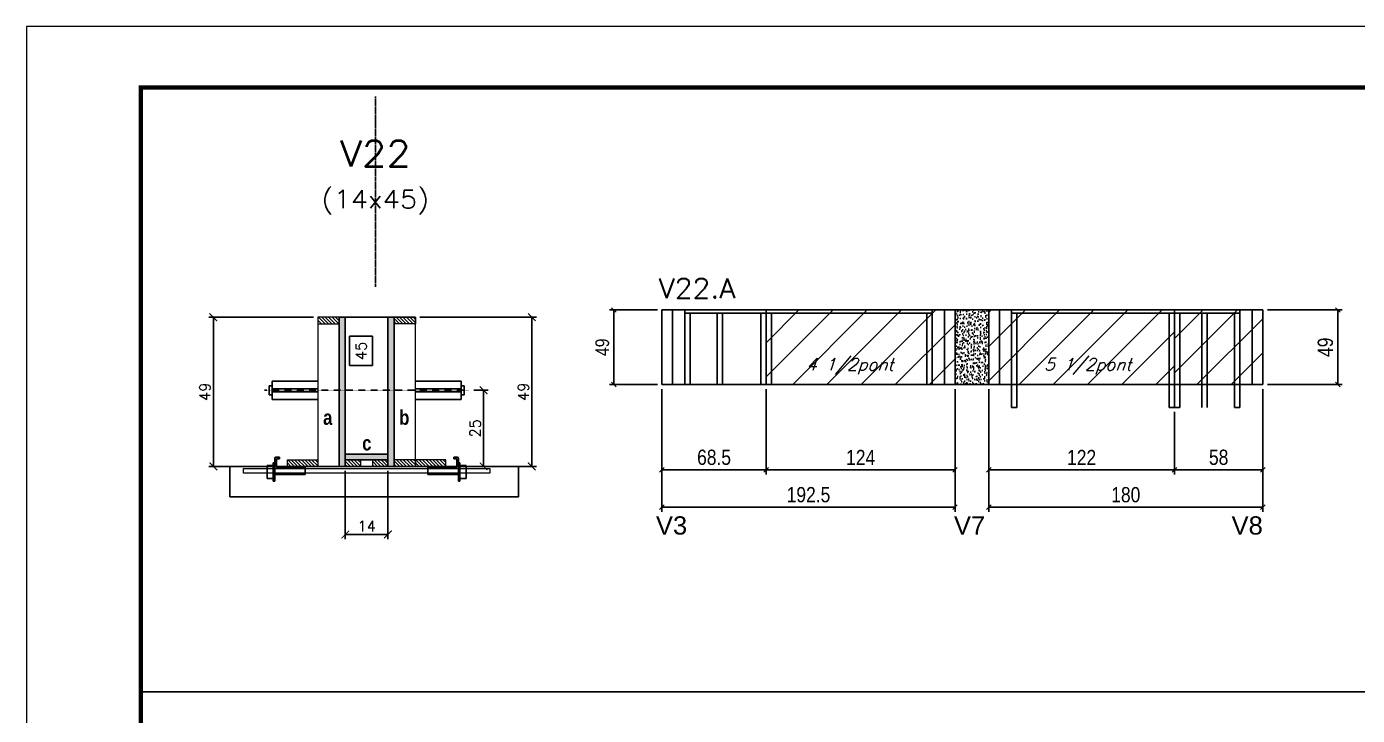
# Model space of a CAD drawing. Extents: x -10448 to -1189, y -11772 to 17235.
# Drawn here: x -10448 to -9574, y 2609 to 3061 of the extents above; entities that cross this region are included whole.
import ezdxf
from ezdxf.enums import TextEntityAlignment as Align

# ---------------------------------------------------------------- set-up
doc = ezdxf.new("R2010")
doc.units = 0
doc.linetypes.add('DASHED', pattern=[0.75, 0.5, -0.25])
doc.linetypes.add('HIDDEN', pattern=[0.375, 0.25, -0.125])
for name, color, linetype in [('5', 5, 'Continuous'), ('barrote', 251, 'Continuous'), ('COTA', 241, 'Continuous'), ('Cota Seção (2x)', 4, 'Continuous'), ('detalhes', 4, 'Continuous'), ('Painéis', 200, 'Continuous'), ('presilha', 1, 'Continuous'), ('Reaproveitamento', 251, 'Continuous'), ('SARR_2.2x7', 40, 'Continuous'), ('SARR_3.5x7', 81, 'Continuous'), ('TENSOR', 3, 'Continuous'), ('texto', 7, 'Continuous'), ('Texto de Titulo', 7, 'Continuous'), ('Texto Qtd Sarr', 242, 'Continuous')]:
    doc.layers.add(name, color=color, linetype=linetype)
for name, color, linetype, lineweight in [('CONCRETO', 251, 'Continuous', 25), ('Folhas', 255, 'Continuous', 9), ('Hachura', 251, 'Continuous', 9), ('Madeira', 126, 'Continuous', 18), ('SARRAFO DE PRESSAO', 251, 'DASHED', 9), ('SCO-___-LAJ', 2, 'Continuous', 0), ('Texto Seção', 7, 'Continuous', 15)]:
    doc.layers.add(name, color=color, linetype=linetype, lineweight=lineweight)
doc.styles.add('COTA TECNICA', font='techl___.ttf', dxfattribs={"height": 10})
doc.styles.add('COTA TECNICA-50', font='techl___.ttf', dxfattribs={"height": 9})
doc.styles.add('REGUA-120', font='ROMANS.shx', dxfattribs={"height": 15})
doc.styles.add('Romans', font='romans.shx')
doc.styles.get("Standard").update_dxf_attribs({"font": 'arial.ttf'})
doc.styles.add('TECNICA', font='techb___.ttf', dxfattribs={"height": 10})
doc.dimstyles.new('COTA PAINEL-50', dxfattribs={"dimtxt": 9, "dimasz": 3, "dimexe": 3, "dimexo": 3, "dimgap": 3, "dimtad": 1, "dimdec": 1, "dimzin": 12, "dimdsep": 46, "dimtxsty": 'COTA TECNICA-50', "dimblk1": 'OBLIQUE', "dimblk2": 'OBLIQUE', "dimsah": 1, "dimcen": 0.9, "dimclrd": 4, "dimclre": 4, "dimclrt": 240, "dimadec": 1, "dimazin": 3, "dimtfac": 1, "dimtdec": 1, "dimtmove": 0, "dimatfit": 3, "dimfxl": 1, "dimtolj": 1, "dimtzin": 12, "dimarcsym": 0})
doc.dimstyles.new('Cota Seção (2x)', dxfattribs={"dimtxt": 7, "dimasz": 5, "dimexe": 3, "dimexo": 3, "dimgap": 2, "dimtad": 3, "dimdec": 1, "dimlfac": 0.5, "dimzin": 12, "dimdsep": 46, "dimtxsty": 'Romans', "dimblk": 'ARCHTICK', "dimcen": 0, "dimclrd": 4, "dimclre": 4, "dimclrt": 1, "dimadec": 1, "dimazin": 3, "dimtfac": 1, "dimtdec": 1, "dimtmove": 0, "dimatfit": 3, "dimldrblk": 'OBLIQUE', "dimfxl": 1, "dimtolj": 1, "dimtzin": 12, "dimarcsym": 0})
doc.dimstyles.new('Cota Seção interna', dxfattribs={"dimtxt": 7, "dimasz": 6, "dimexe": 0.18, "dimexo": 2, "dimgap": -4, "dimtad": 3, "dimdec": 1, "dimlfac": 0.5, "dimzin": 12, "dimdsep": 46, "dimtxsty": 'Romans', "dimblk": 'ARCHTICK', "dimcen": 0.09, "dimse1": 1, "dimse2": 1, "dimsd1": 1, "dimsd2": 1, "dimclrd": 180, "dimclre": 5, "dimclrt": 1, "dimadec": 0, "dimazin": 3, "dimtfac": 1, "dimtdec": 1, "dimtofl": 0, "dimtmove": 0, "dimatfit": 3, "dimldrblk": 'ARCHTICK', "dimfxl": 1, "dimtolj": 1, "dimtzin": 0, "dimarcsym": 0})
doc.dimstyles.new('PAINEL', dxfattribs={"dimtxt": 10, "dimasz": 3, "dimexe": 3, "dimexo": 3, "dimgap": 3, "dimtad": 1, "dimdec": 1, "dimzin": 12, "dimdsep": 46, "dimtxsty": 'COTA TECNICA', "dimblk1": 'OBLIQUE', "dimblk2": 'OBLIQUE', "dimsah": 1, "dimcen": 0.9, "dimclrd": 4, "dimclre": 4, "dimclrt": 240, "dimadec": 1, "dimazin": 3, "dimtfac": 1, "dimtdec": 1, "dimtmove": 0, "dimatfit": 3, "dimfxl": 1, "dimtolj": 1, "dimtzin": 12, "dimarcsym": 0})

# ---------------------------------------------------------------- blocks, each defined once
blk = doc.blocks.new('9999999999')
at = {"layer": 'Folhas'}
blk.add_lwpolyline([(98138.98, 34190.21), (99623.98, 34190.21), (99623.98, 35240.21), (98138.98, 35240.21)], close=True, dxfattribs=at)
at = {"layer": 'Folhas', "color": 30, "const_width": 3}
blk.add_lwpolyline([(98213.98, 34230.21), (99583.98, 34230.21), (99583.98, 35200.21), (98213.98, 35200.21)], close=True, dxfattribs=at)
blk = doc.blocks.new('_ArchTick')
at = {"color": 0, "linetype": 'ByBlock', "const_width": 0.15}
blk.add_lwpolyline([(-0.5, -0.5), (0.5, 0.5)], dxfattribs=at)
blk = doc.blocks.new('*D786')
at = {"layer": 'COTA', "color": 4, "lineweight": -2, "transparency": 16777216}
for p, q in [((-10259.99, 2870.47), (-10328.66, 2870.47)), ((-10325.66, 2772.47), (-10325.66, 2870.47)), ((-10279.99, 2772.47), (-10328.66, 2772.47))]:
    blk.add_line(p, q, dxfattribs=at)
at = {"layer": 'Defpoints', "color": 0, "transparency": 16777216}
for p in [(-10325.66, 2870.47), (-10256.99, 2870.47), (-10276.99, 2772.47)]:
    blk.add_point(p, dxfattribs=at)
at = {"layer": 'COTA', "color": 4, "lineweight": -2, "transparency": 16777216, "xscale": 5, "yscale": 5, "zscale": 5}
for p, rotation in [((-10325.66, 2870.47), 90), ((-10325.66, 2772.47), 270)]:
    blk.add_blockref('_ArchTick', p, dxfattribs=dict(at, rotation=rotation))
at = {"layer": 'COTA', "color": 1, "transparency": 16777216, "insert": (-10331.16, 2821.47), "char_height": 7, "attachment_point": 5, "rotation": 90, "style": 'Romans'}
blk.add_mtext('\\A1;49', dxfattribs=at)
blk = doc.blocks.new('_Oblique')
at = {"color": 0, "linetype": 'ByBlock', "lineweight": -2}
blk.add_line((-0.5, -0.5), (0.5, 0.5), dxfattribs=at)
blk = doc.blocks.new('*D787')
at = {"layer": 'Cota Seção (2x)', "color": 180, "lineweight": -2, "transparency": 16777216}
for p, q in [((-10221.17, 2857.98), (-10236.17, 2857.98)), ((-10236.17, 2857.98), (-10236.17, 2838.65)), ((-10221.17, 2838.65), (-10221.17, 2857.98)), ((-10236.17, 2838.65), (-10221.17, 2838.65))]:
    blk.add_line(p, q, dxfattribs=at)
at = {"layer": 'Defpoints', "color": 0, "transparency": 16777216}
for p in [(-10238.99, 2870.47), (-10217.17, 2870.47), (-10238.99, 2780.47)]:
    blk.add_point(p, dxfattribs=at)
at = {"layer": 'Cota Seção (2x)', "color": 1, "transparency": 16777216, "insert": (-10228.67, 2848.31), "char_height": 7, "attachment_point": 5, "rotation": 90, "style": 'Romans'}
blk.add_mtext('\\A1;45', dxfattribs=at)
blk = doc.blocks.new('*D788')
at = {"layer": 'COTA', "color": 4, "lineweight": -2, "transparency": 16777216}
for p, q in [((-10189.99, 2870.47), (-10113.53, 2870.47)), ((-10116.53, 2870.47), (-10116.53, 2772.47)), ((-10169.99, 2772.47), (-10113.53, 2772.47))]:
    blk.add_line(p, q, dxfattribs=at)
at = {"layer": 'Defpoints', "color": 0, "transparency": 16777216}
for p in [(-10192.99, 2870.47), (-10172.99, 2772.47), (-10116.53, 2772.47)]:
    blk.add_point(p, dxfattribs=at)
at = {"layer": 'COTA', "color": 4, "lineweight": -2, "transparency": 16777216, "xscale": 5, "yscale": 5, "zscale": 5}
for p, rotation in [((-10116.53, 2870.47), 90), ((-10116.53, 2772.47), 270)]:
    blk.add_blockref('_ArchTick', p, dxfattribs=dict(at, rotation=rotation))
at = {"layer": 'COTA', "color": 1, "transparency": 16777216, "insert": (-10122.03, 2821.47), "char_height": 7, "attachment_point": 5, "rotation": 90, "style": 'Romans'}
blk.add_mtext('\\A1;49', dxfattribs=at)
blk = doc.blocks.new('PRESILHA METÁLICA 1')
at = {"layer": 'presilha'}
for p, q in [((6, 15.5), (7.5, 15.5)), ((6, -2.5), (6, 15.5)), ((7.5, 10.6), (7.5, 19.9)), ((7.5, 15.5), (7.5, -2.5)), ((12, 21), (8.6, 21)), ((9, 11.6), (9, 18.9)), ((12, 19.5), (9.6, 19.5)), ((12, 21), (12, 19.5)), ((0, 13), (6, 13)), ((0, 13), (0, 0)), ((6, 0), (0, 0)), ((6, 13), (6, 0)), ((37.5, 4.1), (7.5, 4.1)), ((37.5, 11), (9.6, 11)), ((37.5, 11), (37.5, 4.1)), ((7.5, -2.5), (6, -2.5))]:
    blk.add_line(p, q, dxfattribs=at)
for centre, radius, start, end in [((8.6, 19.9), 1.14, 90, 180), ((9.6, 18.9), 0.57, 90, 180), ((9.6, 11.6), 0.57, 180, 270)]:
    blk.add_arc(centre, radius, start, end, dxfattribs=at)
blk = doc.blocks.new('*D789')
at = {"layer": 'COTA', "color": 4, "lineweight": -2, "transparency": 16777216}
for p, q in [((-10238.99, 2769.47), (-10238.99, 2724.75)), ((-10210.99, 2769.47), (-10210.99, 2724.75)), ((-10238.99, 2727.75), (-10210.99, 2727.75))]:
    blk.add_line(p, q, dxfattribs=at)
at = {"layer": 'Defpoints', "color": 0, "transparency": 16777216}
for p in [(-10238.99, 2772.47), (-10210.99, 2772.47), (-10210.99, 2727.75)]:
    blk.add_point(p, dxfattribs=at)
at = {"layer": 'COTA', "color": 4, "lineweight": -2, "transparency": 16777216, "xscale": 5, "yscale": 5, "zscale": 5, "rotation": 180}
blk.add_blockref('_ArchTick', (-10238.99, 2727.75), dxfattribs=at)
at = {"layer": 'COTA', "color": 4, "lineweight": -2, "transparency": 16777216, "xscale": 5, "yscale": 5, "zscale": 5}
blk.add_blockref('_ArchTick', (-10210.99, 2727.75), dxfattribs=at)
at = {"layer": 'COTA', "color": 1, "transparency": 16777216, "insert": (-10224.99, 2733.25), "char_height": 7, "attachment_point": 5, "style": 'Romans'}
blk.add_mtext('\\A1;14', dxfattribs=at)
blk = doc.blocks.new('*D1869')
at = {"layer": 'COTA', "color": 4, "lineweight": -2, "transparency": 16777216}
for p, q in [((-10154.69, 2822.47), (-10145.18, 2822.47)), ((-10148.18, 2822.47), (-10148.18, 2772.47)), ((-10169.99, 2772.47), (-10145.18, 2772.47))]:
    blk.add_line(p, q, dxfattribs=at)
at = {"layer": 'Defpoints', "color": 0, "transparency": 16777216}
for p in [(-10157.69, 2822.47), (-10172.99, 2772.47), (-10148.18, 2772.47)]:
    blk.add_point(p, dxfattribs=at)
at = {"layer": 'COTA', "color": 4, "lineweight": -2, "transparency": 16777216, "xscale": 5, "yscale": 5, "zscale": 5}
for p, rotation in [((-10148.18, 2822.47), 90), ((-10148.18, 2772.47), 270)]:
    blk.add_blockref('_ArchTick', p, dxfattribs=dict(at, rotation=rotation))
at = {"layer": 'COTA', "color": 1, "transparency": 16777216, "insert": (-10153.68, 2797.47), "char_height": 7, "attachment_point": 5, "rotation": 90, "style": 'Romans'}
blk.add_mtext('\\A1;25', dxfattribs=at)
blk = doc.blocks.new('titulo1')
at = {"layer": 'Defpoints', "color": 252, "linetype": 'HIDDEN', "ltscale": 2}
blk.add_line((0, 0), (0, 125), dxfattribs=at)
at = {"layer": 'Defpoints', "style": 'Romans', "oblique": 15}
blk.add_attdef('FOLHA', text='', height=10, dxfattribs=at).set_placement((0, 15.58), align=Align.MIDDLE_CENTER)
at = {"layer": 'Texto Qtd Sarr', "color": 3, "style": 'Romans', "oblique": 15}
for tag, height, p in [('TITULO', 17, (0, 71.45)), ('SEÇÃO', 12, (0, 41.55))]:
    blk.add_attdef(tag, text='', height=height, dxfattribs=at).set_placement(p, align=Align.MIDDLE_CENTER)
blk = doc.blocks.new('*D797')
at = {"layer": 'COTA', "color": 4, "linetype": 'ByBlock', "lineweight": -2, "transparency": 16777216}
for p, q in [((-10031.07, 2823.22), (-10031.07, 2767.27)), ((-9962.57, 2823.22), (-9962.57, 2767.27)), ((-10031.07, 2770.27), (-9962.57, 2770.27))]:
    blk.add_line(p, q, dxfattribs=at)
at = {"layer": 'Defpoints', "color": 0, "linetype": 'ByBlock', "transparency": 16777216}
for p in [(-10031.07, 2826.22), (-9962.57, 2826.22), (-9962.57, 2770.27)]:
    blk.add_point(p, dxfattribs=at)
at = {"layer": 'COTA', "color": 4, "linetype": 'ByBlock', "lineweight": -2, "transparency": 16777216, "xscale": 3, "yscale": 3, "zscale": 3, "rotation": 180}
blk.add_blockref('_Oblique', (-10031.07, 2770.27), dxfattribs=at)
at = {"layer": 'COTA', "color": 4, "linetype": 'ByBlock', "lineweight": -2, "transparency": 16777216, "xscale": 3, "yscale": 3, "zscale": 3}
blk.add_blockref('_Oblique', (-9962.57, 2770.27), dxfattribs=at)
at = {"layer": 'COTA', "color": 240, "linetype": 'ByBlock', "transparency": 16777216, "insert": (-9996.82, 2778.4), "char_height": 10, "attachment_point": 5, "style": 'COTA TECNICA'}
blk.add_mtext('\\A1;68.5', dxfattribs=at)
blk = doc.blocks.new('*D798')
at = {"layer": 'COTA', "color": 4, "linetype": 'ByBlock', "lineweight": -2, "transparency": 16777216}
for p, q in [((-9962.57, 2823.22), (-9962.57, 2767.27)), ((-9838.57, 2823.22), (-9838.57, 2767.27)), ((-9962.57, 2770.27), (-9838.57, 2770.27))]:
    blk.add_line(p, q, dxfattribs=at)
at = {"layer": 'Defpoints', "color": 0, "linetype": 'ByBlock', "transparency": 16777216}
for p in [(-9962.57, 2826.22), (-9838.57, 2826.22), (-9838.57, 2770.27)]:
    blk.add_point(p, dxfattribs=at)
at = {"layer": 'COTA', "color": 4, "linetype": 'ByBlock', "lineweight": -2, "transparency": 16777216, "xscale": 3, "yscale": 3, "zscale": 3, "rotation": 180}
blk.add_blockref('_Oblique', (-9962.57, 2770.27), dxfattribs=at)
at = {"layer": 'COTA', "color": 4, "linetype": 'ByBlock', "lineweight": -2, "transparency": 16777216, "xscale": 3, "yscale": 3, "zscale": 3}
blk.add_blockref('_Oblique', (-9838.57, 2770.27), dxfattribs=at)
at = {"layer": 'COTA', "color": 240, "linetype": 'ByBlock', "transparency": 16777216, "insert": (-9900.57, 2778.34), "char_height": 10, "attachment_point": 5, "style": 'COTA TECNICA'}
blk.add_mtext('\\A1;124', dxfattribs=at)
blk = doc.blocks.new('*D1877')
at = {"layer": 'COTA', "color": 4, "linetype": 'ByBlock', "lineweight": -2, "transparency": 16777216}
for p, q in [((-10031.07, 2823.22), (-10031.07, 2742.72)), ((-9838.57, 2823.22), (-9838.57, 2742.72)), ((-10031.07, 2745.72), (-9838.57, 2745.72))]:
    blk.add_line(p, q, dxfattribs=at)
at = {"layer": 'Defpoints', "color": 0, "linetype": 'ByBlock', "transparency": 16777216}
for p in [(-10031.07, 2826.22), (-9838.57, 2826.22), (-9838.57, 2745.72)]:
    blk.add_point(p, dxfattribs=at)
at = {"layer": 'COTA', "color": 4, "linetype": 'ByBlock', "lineweight": -2, "transparency": 16777216, "xscale": 3, "yscale": 3, "zscale": 3, "rotation": 180}
blk.add_blockref('_Oblique', (-10031.07, 2745.72), dxfattribs=at)
at = {"layer": 'COTA', "color": 4, "linetype": 'ByBlock', "lineweight": -2, "transparency": 16777216, "xscale": 3, "yscale": 3, "zscale": 3}
blk.add_blockref('_Oblique', (-9838.57, 2745.72), dxfattribs=at)
at = {"layer": 'COTA', "color": 240, "linetype": 'ByBlock', "transparency": 16777216, "insert": (-9934.82, 2753.86), "char_height": 10, "attachment_point": 5, "style": 'COTA TECNICA'}
blk.add_mtext('\\A1;192.5', dxfattribs=at)
blk = doc.blocks.new('*D799')
at = {"layer": 'COTA', "color": 4, "linetype": 'ByBlock', "lineweight": -2, "transparency": 16777216}
for p, q in [((-9816.45, 2823.22), (-9816.45, 2767.27)), ((-9694.45, 2808.22), (-9694.45, 2767.27)), ((-9816.45, 2770.27), (-9694.45, 2770.27))]:
    blk.add_line(p, q, dxfattribs=at)
at = {"layer": 'Defpoints', "color": 0, "linetype": 'ByBlock', "transparency": 16777216}
for p in [(-9816.45, 2826.22), (-9694.45, 2811.22), (-9694.45, 2770.27)]:
    blk.add_point(p, dxfattribs=at)
at = {"layer": 'COTA', "color": 4, "linetype": 'ByBlock', "lineweight": -2, "transparency": 16777216, "xscale": 3, "yscale": 3, "zscale": 3, "rotation": 180}
blk.add_blockref('_Oblique', (-9816.45, 2770.27), dxfattribs=at)
at = {"layer": 'COTA', "color": 4, "linetype": 'ByBlock', "lineweight": -2, "transparency": 16777216, "xscale": 3, "yscale": 3, "zscale": 3}
blk.add_blockref('_Oblique', (-9694.45, 2770.27), dxfattribs=at)
at = {"layer": 'COTA', "color": 240, "linetype": 'ByBlock', "transparency": 16777216, "insert": (-9755.45, 2778.33), "char_height": 10, "attachment_point": 5, "style": 'COTA TECNICA'}
blk.add_mtext('\\A1;122', dxfattribs=at)
blk = doc.blocks.new('*D800')
at = {"layer": 'COTA', "color": 4, "linetype": 'ByBlock', "lineweight": -2, "transparency": 16777216}
for p, q in [((-9636.45, 2823.22), (-9636.45, 2767.27)), ((-9694.45, 2808.22), (-9694.45, 2767.27)), ((-9694.45, 2770.27), (-9636.45, 2770.27))]:
    blk.add_line(p, q, dxfattribs=at)
at = {"layer": 'Defpoints', "color": 0, "linetype": 'ByBlock', "transparency": 16777216}
for p in [(-9636.45, 2826.22), (-9694.45, 2811.22), (-9636.45, 2770.27)]:
    blk.add_point(p, dxfattribs=at)
at = {"layer": 'COTA', "color": 4, "linetype": 'ByBlock', "lineweight": -2, "transparency": 16777216, "xscale": 3, "yscale": 3, "zscale": 3, "rotation": 180}
blk.add_blockref('_Oblique', (-9694.45, 2770.27), dxfattribs=at)
at = {"layer": 'COTA', "color": 4, "linetype": 'ByBlock', "lineweight": -2, "transparency": 16777216, "xscale": 3, "yscale": 3, "zscale": 3}
blk.add_blockref('_Oblique', (-9636.45, 2770.27), dxfattribs=at)
at = {"layer": 'COTA', "color": 240, "linetype": 'ByBlock', "transparency": 16777216, "insert": (-9665.45, 2778.4), "char_height": 10, "attachment_point": 5, "style": 'COTA TECNICA'}
blk.add_mtext('\\A1;58', dxfattribs=at)
blk = doc.blocks.new('*D801')
at = {"layer": 'COTA', "color": 4, "linetype": 'ByBlock', "lineweight": -2, "transparency": 16777216}
for p, q in [((-9816.45, 2823.22), (-9816.45, 2742.72)), ((-9636.45, 2823.22), (-9636.45, 2742.72)), ((-9816.45, 2745.72), (-9636.45, 2745.72))]:
    blk.add_line(p, q, dxfattribs=at)
at = {"layer": 'Defpoints', "color": 0, "linetype": 'ByBlock', "transparency": 16777216}
for p in [(-9816.45, 2826.22), (-9636.45, 2826.22), (-9636.45, 2745.72)]:
    blk.add_point(p, dxfattribs=at)
at = {"layer": 'COTA', "color": 4, "linetype": 'ByBlock', "lineweight": -2, "transparency": 16777216, "xscale": 3, "yscale": 3, "zscale": 3, "rotation": 180}
blk.add_blockref('_Oblique', (-9816.45, 2745.72), dxfattribs=at)
at = {"layer": 'COTA', "color": 4, "linetype": 'ByBlock', "lineweight": -2, "transparency": 16777216, "xscale": 3, "yscale": 3, "zscale": 3}
blk.add_blockref('_Oblique', (-9636.45, 2745.72), dxfattribs=at)
at = {"layer": 'COTA', "color": 240, "linetype": 'ByBlock', "transparency": 16777216, "insert": (-9726.45, 2753.85), "char_height": 10, "attachment_point": 5, "style": 'COTA TECNICA'}
blk.add_mtext('\\A1;180', dxfattribs=at)
blk = doc.blocks.new('*D802')
at = {"layer": 'COTA', "color": 4, "linetype": 'ByBlock', "lineweight": -2, "transparency": 16777216}
for p, q in [((-9633.45, 2875.22), (-9584.25, 2875.22)), ((-9587.25, 2826.22), (-9587.25, 2875.22)), ((-9633.45, 2826.22), (-9584.25, 2826.22))]:
    blk.add_line(p, q, dxfattribs=at)
at = {"layer": 'Defpoints', "color": 0, "linetype": 'ByBlock', "transparency": 16777216}
for p in [(-9636.45, 2875.22), (-9587.25, 2875.22), (-9636.45, 2826.22)]:
    blk.add_point(p, dxfattribs=at)
at = {"layer": 'COTA', "color": 4, "linetype": 'ByBlock', "lineweight": -2, "transparency": 16777216, "xscale": 3, "yscale": 3, "zscale": 3}
for p, rotation in [((-9587.25, 2875.22), 90), ((-9587.25, 2826.22), 270)]:
    blk.add_blockref('_Oblique', p, dxfattribs=dict(at, rotation=rotation))
at = {"layer": 'COTA', "color": 240, "linetype": 'ByBlock', "transparency": 16777216, "insert": (-9595.35, 2850.72), "char_height": 10, "attachment_point": 5, "rotation": 90, "style": 'COTA TECNICA'}
blk.add_mtext('\\A1;49', dxfattribs=at)
blk = doc.blocks.new('*D1881')
at = {"layer": 'COTA', "color": 4, "linetype": 'ByBlock', "lineweight": -2, "transparency": 16777216}
for p, q in [((-10034.07, 2875.22), (-10065.6, 2875.22)), ((-10062.6, 2826.22), (-10062.6, 2875.22)), ((-10034.07, 2826.22), (-10065.6, 2826.22))]:
    blk.add_line(p, q, dxfattribs=at)
at = {"layer": 'Defpoints', "color": 0, "linetype": 'ByBlock', "transparency": 16777216}
for p in [(-10062.6, 2875.22), (-10031.07, 2875.22), (-10031.07, 2826.22)]:
    blk.add_point(p, dxfattribs=at)
at = {"layer": 'COTA', "color": 4, "linetype": 'ByBlock', "lineweight": -2, "transparency": 16777216, "xscale": 3, "yscale": 3, "zscale": 3}
for p, rotation in [((-10062.6, 2875.22), 90), ((-10062.6, 2826.22), 270)]:
    blk.add_blockref('_Oblique', p, dxfattribs=dict(at, rotation=rotation))
at = {"layer": 'COTA', "color": 240, "linetype": 'ByBlock', "transparency": 16777216, "insert": (-10070.2, 2850.72), "char_height": 9, "attachment_point": 5, "rotation": 90, "style": 'COTA TECNICA-50'}
blk.add_mtext('\\A1;49', dxfattribs=at)

msp = doc.modelspace()

# ---------------------------------------------------------------- hatches: boundary and pattern name
at = {"layer": 'COTA', "linetype": 'ByBlock'}
h = msp.add_hatch(dxfattribs=at)
h.set_pattern_fill('AR-CONC', color=256, scale=0.03)
h.set_pattern_definition([(50, (-141040.603, -18006.748), (5.46554007, -0.47817257), [0.5715, -6.2865]), (355, (-141040.603, -18006.748), (-1.05730264, 5.73170536), [0.4572, -5.02921753]), (100.4514447, (-141040.1476, -18006.788), (4.40823741, 5.25353256), [0.48570026, -5.34270734]), (46.1842, (-141040.603, -18005.224), (8.13237123, -1.26126984), [0.85725, -9.42975]), (96.6355576, (-141039.925, -18005.329), (7.122124, 7.42278374), [0.7285507, -8.01406824]), (351.184151, (-141040.603, -18005.224), (7.122124, 7.42278374), [0.685799, -7.54379196]), (21, (-141039.841, -18005.605), (4.54843174, -3.06795595), [0.5715, -6.2865]), (326, (-141039.841, -18005.605), (1.85406085, 5.52563898), [0.4572, -5.0292]), (71.451445, (-141039.462, -18005.861), (6.40249258, 2.45768307), [0.48570026, -5.34269813]), (37.5, (-141040.603, -18006.7482), (0.092658098, 2.536651166), [0, -4.96824, 0, -5.1054, 0, -5.04825]), (7.5, (-141040.603, -18006.7482), (2.004589875, 3.005417245), [0, -2.91084, 0, -4.85394, 0, -1.92405]), (327.5, (-141042.3023, -18006.7482), (4.067717855, -0.17186232), [0, -1.905, 0, -5.9436, 0, -7.8867]), (317.5, (-141043.0643, -18006.7482), (4.44387544, 0.76279473), [0, -2.4765, 0, -3.94716, 0, -5.6007])])
h.paths.add_polyline_path([(-9816.45, 2875.22), (-9838.57, 2875.22), (-9838.57, 2826.22), (-9816.45, 2826.22)])
at = {"layer": 'Hachura'}
h = msp.add_hatch(dxfattribs=at)
h.set_pattern_fill('ANSI31', color=256, scale=0.5, angle=90, style=0)
h.set_pattern_definition([(135, (-33489.6104, 11173.718), (-1.12253202, -1.12253202), [])])
h.paths.add_polyline_path([(-10256.99, 2870.47), (-10256.99, 2866.07), (-10242.99, 2866.07), (-10242.99, 2870.47)])
h = msp.add_hatch(color=256, dxfattribs=at)
h.dxf.hatch_style = 1
h.paths.add_polyline_path([(-10242.99, 2870.47), (-10238.99, 2870.47), (-10238.99, 2772.47), (-10242.99, 2772.47)])
h = msp.add_hatch(color=256, dxfattribs=at)
h.dxf.hatch_style = 1
h.paths.add_polyline_path([(-10206.99, 2870.47), (-10210.99, 2870.47), (-10210.99, 2772.47), (-10206.99, 2772.47)])
h = msp.add_hatch(dxfattribs=at)
h.set_pattern_fill('ANSI31', color=256, scale=0.5, angle=270, style=0)
h.set_pattern_definition([(315, (12479.63, -5614.7695), (1.12253202, 1.12253202), [])])
h.paths.add_polyline_path([(-10192.99, 2870.47), (-10192.99, 2866.07), (-10206.99, 2866.07), (-10206.99, 2870.47)])
at = {"layer": 'Hachura', "linetype": 'ByBlock'}
h = msp.add_hatch(dxfattribs=at)
h.set_pattern_fill('ANSI31', color=256, scale=5)
h.set_pattern_definition([(45, (-139442.103, -21817.761), (-11.2253202, 11.2253202), [])])
h.paths.add_polyline_path([(-9816.45, 2875.22), (-9816.45, 2826.22), (-9694.45, 2826.22), (-9694.45, 2875.22)])
h = msp.add_hatch(dxfattribs=at)
h.set_pattern_fill('ANSI31', color=256, scale=5)
h.set_pattern_definition([(45, (-139437.603, -21817.761), (-11.2253202, 11.2253202), [])])
h.paths.add_polyline_path([(-9636.45, 2875.22), (-9694.45, 2875.22), (-9694.45, 2826.22), (-9636.45, 2826.22)])
at = {"layer": 'Hachura'}
h = msp.add_hatch(color=256, dxfattribs=at)
h.dxf.hatch_style = 1
h.paths.add_polyline_path([(-10238.99, 2776.87), (-10238.99, 2780.47), (-10210.99, 2780.47), (-10210.99, 2776.87)])
h = msp.add_hatch(dxfattribs=at)
h.set_pattern_fill('ANSI31', color=256, scale=0.5, angle=270, style=0)
h.set_pattern_definition([(315, (12325.63, -5457.1695), (1.12253202, 1.12253202), [])])
h.paths.add_polyline_path([(-10276.99, 2772.47), (-10276.99, 2776.87), (-10256.99, 2776.87), (-10256.99, 2772.47)])
h = msp.add_hatch(dxfattribs=at)
h.set_pattern_fill('ANSI31', color=256, scale=0.5, angle=270, style=0)
h.set_pattern_definition([(315, (12335.63, -5457.1695), (1.12253202, 1.12253202), [])])
h.paths.add_polyline_path([(-10238.99, 2772.47), (-10238.99, 2776.87), (-10228.99, 2776.87), (-10228.99, 2772.47)])
h = msp.add_hatch(dxfattribs=at)
h.set_pattern_fill('ANSI31', color=256, scale=0.5, angle=270, style=0)
h.set_pattern_definition([(315, (12301.63, -5457.1695), (1.12253202, 1.12253202), [])])
h.paths.add_polyline_path([(-10220.99, 2772.47), (-10220.99, 2776.87), (-10210.99, 2776.87), (-10210.99, 2772.47)])
h = msp.add_hatch(dxfattribs=at)
h.set_pattern_fill('ANSI31', color=256, scale=0.5, angle=270, style=0)
h.set_pattern_definition([(315, (12479.63, -5530.7695), (1.12253202, 1.12253202), [])])
h.paths.add_polyline_path([(-10192.99, 2772.47), (-10192.99, 2776.87), (-10206.99, 2776.87), (-10206.99, 2772.47)])
h = msp.add_hatch(dxfattribs=at)
h.set_pattern_fill('ANSI31', color=256, scale=0.5, angle=270, style=0)
h.set_pattern_definition([(315, (12335.63, -5457.1695), (1.12253202, 1.12253202), [])])
h.paths.add_polyline_path([(-10172.99, 2772.47), (-10172.99, 2776.87), (-10192.99, 2776.87), (-10192.99, 2772.47)])
at = {"layer": 'Reaproveitamento', "linetype": 'ByBlock'}
h = msp.add_hatch(dxfattribs=at)
h.set_pattern_fill('ANSI31', color=256, scale=5)
h.set_pattern_definition([(45, (-139469.283, -18395.978), (-11.2253202, 11.2253202), [])])
h.paths.add_polyline_path([(-9962.57, 2875.22), (-9962.57, 2826.22), (-9838.57, 2826.22), (-9838.57, 2875.22)])

# ---------------------------------------------------------------- linework, layer by layer
at = {"ltscale": 3}
for p, q in [((-10288.99, 2825.47), (-10288.99, 2819.47)), ((-10286.99, 2825.47), (-10288.99, 2825.47)), ((-10286.99, 2828.47), (-10286.99, 2816.47)), ((-10286.99, 2828.47), (-10256.99, 2828.47)), ((-10256.99, 2823.47), (-10286.99, 2823.47)), ((-10162.99, 2828.47), (-10192.99, 2828.47)), ((-10192.99, 2823.47), (-10162.99, 2823.47)), ((-10162.99, 2828.47), (-10162.99, 2816.47)), ((-10160.99, 2825.47), (-10162.99, 2825.47)), ((-10160.99, 2825.47), (-10160.99, 2819.47)), ((-10286.99, 2819.47), (-10288.99, 2819.47)), ((-10256.99, 2821.47), (-10286.99, 2821.47)), ((-10286.99, 2816.47), (-10256.99, 2816.47)), ((-10192.99, 2821.47), (-10162.99, 2821.47)), ((-10162.99, 2816.47), (-10192.99, 2816.47)), ((-10162.99, 2819.47), (-10160.99, 2819.47))]:
    msp.add_line(p, q, dxfattribs=at)
at = {"layer": 'barrote'}
msp.add_lwpolyline([(-10314.85, 2752.47), (-10125.26, 2752.47), (-10125.26, 2772.47), (-10314.85, 2772.47)], close=True, dxfattribs=at)
at = {"layer": 'CONCRETO'}
msp.add_lwpolyline([(-10210.99, 2850.47), (-10210.99, 2870.47), (-10238.99, 2870.47), (-10238.99, 2838.47), (-10238.99, 2838.47), (-10238.99, 2780.47), (-10210.99, 2780.47), (-10210.99, 2850.47)], close=True, dxfattribs=at)
at = {"layer": 'COTA', "linetype": 'ByBlock'}
for p, q in [((-9838.57, 2875.22), (-9816.45, 2875.22)), ((-9838.57, 2826.22), (-9816.45, 2826.22)), ((-9816.45, 2826.22), (-9816.45, 2826.22)), ((-9003.28, 2624.33), (-10373.28, 2624.33))]:
    msp.add_line(p, q, dxfattribs=at)
at = {"layer": 'Madeira'}
for points in [[(-10256.99, 2870.47), (-10256.99, 2866.07), (-10242.99, 2866.07), (-10242.99, 2870.47)], [(-10256.99, 2772.47), (-10242.99, 2772.47), (-10242.99, 2870.47), (-10256.99, 2870.47)], [(-10192.99, 2870.47), (-10192.99, 2866.07), (-10206.99, 2866.07), (-10206.99, 2870.47)], [(-10192.99, 2870.47), (-10206.99, 2870.47), (-10206.99, 2772.47), (-10192.99, 2772.47)], [(-10276.99, 2772.47), (-10276.99, 2776.87), (-10256.99, 2776.87), (-10256.99, 2772.47)], [(-10238.99, 2772.47), (-10238.99, 2776.87), (-10228.99, 2776.87), (-10228.99, 2772.47)], [(-10220.99, 2772.47), (-10220.99, 2776.87), (-10210.99, 2776.87), (-10210.99, 2772.47)], [(-10192.99, 2772.47), (-10192.99, 2776.87), (-10206.99, 2776.87), (-10206.99, 2772.47)], [(-10172.99, 2772.47), (-10172.99, 2776.87), (-10192.99, 2776.87), (-10192.99, 2772.47)]]:
    msp.add_lwpolyline(points, close=True, dxfattribs=at)
at = {"layer": 'Painéis', "linetype": 'ByBlock'}
for p, q in [((-10031.07, 2875.22), (-9838.57, 2875.22)), ((-10031.07, 2826.22), (-10031.07, 2875.22)), ((-9962.57, 2826.22), (-9962.57, 2875.22)), ((-9838.57, 2826.22), (-9838.57, 2875.22)), ((-9816.45, 2875.22), (-9636.45, 2875.22)), ((-9816.45, 2826.22), (-9816.45, 2875.22)), ((-9694.45, 2826.22), (-9694.45, 2875.22)), ((-9636.45, 2826.22), (-9636.45, 2875.22)), ((-10031.07, 2826.22), (-9838.57, 2826.22)), ((-10031.07, 2826.22), (-9838.57, 2826.22)), ((-9816.45, 2826.22), (-9636.45, 2826.22))]:
    msp.add_line(p, q, dxfattribs=at)
at = {"layer": 'Painéis'}
for points in [[(-10242.99, 2870.47), (-10238.99, 2870.47), (-10238.99, 2772.47), (-10242.99, 2772.47)], [(-10206.99, 2870.47), (-10210.99, 2870.47), (-10210.99, 2772.47), (-10206.99, 2772.47)], [(-10238.99, 2776.87), (-10238.99, 2780.47), (-10210.99, 2780.47), (-10210.99, 2776.87)]]:
    msp.add_lwpolyline(points, close=True, dxfattribs=at)
at = {"layer": 'SARR_2.2x7', "linetype": 'Continuous'}
for p, q in [((-10024.07, 2826.22), (-10024.07, 2875.22)), ((-10016.07, 2873.02), (-9962.57, 2873.02)), ((-9962.57, 2873.02), (-9853.57, 2873.02)), ((-9845.57, 2826.22), (-9845.57, 2875.22)), ((-9809.45, 2826.22), (-9809.45, 2875.22)), ((-9801.45, 2873.02), (-9694.45, 2873.02)), ((-9694.45, 2873.02), (-9651.45, 2873.02)), ((-9643.45, 2826.22), (-9643.45, 2875.22))]:
    msp.add_line(p, q, dxfattribs=at)
at = {"layer": 'SARR_3.5x7'}
for p, q in [((-10016.07, 2875.22), (-10016.07, 2826.22)), ((-10012.57, 2873.02), (-10012.57, 2826.22)), ((-9994.85, 2873.02), (-9994.85, 2826.22)), ((-9991.35, 2873.02), (-9991.35, 2826.22)), ((-9966.07, 2873.02), (-9966.07, 2826.22)), ((-9962.57, 2873.02), (-9962.57, 2826.22)), ((-9959.07, 2873.02), (-9959.07, 2826.22)), ((-9857.07, 2873.02), (-9857.07, 2826.22)), ((-9853.57, 2875.22), (-9853.57, 2826.22)), ((-9801.45, 2875.22), (-9801.45, 2811.22)), ((-9797.95, 2873.02), (-9797.95, 2811.22)), ((-9697.95, 2873.02), (-9697.95, 2811.22)), ((-9694.45, 2873.02), (-9694.45, 2811.22)), ((-9690.95, 2873.02), (-9690.95, 2811.22)), ((-9676.48, 2873.02), (-9676.48, 2811.22)), ((-9672.98, 2873.02), (-9672.98, 2811.22)), ((-9654.95, 2873.02), (-9654.95, 2811.22)), ((-9651.45, 2875.22), (-9651.45, 2811.22)), ((-10016.07, 2826.22), (-10012.57, 2826.22)), ((-9994.85, 2826.22), (-9991.35, 2826.22)), ((-9966.07, 2826.22), (-9962.57, 2826.22)), ((-9962.57, 2826.22), (-9959.07, 2826.22)), ((-9857.07, 2826.22), (-9853.57, 2826.22)), ((-9801.45, 2811.22), (-9797.95, 2811.22)), ((-9697.95, 2811.22), (-9694.45, 2811.22)), ((-9694.45, 2811.22), (-9690.95, 2811.22)), ((-9654.95, 2811.22), (-9651.45, 2811.22))]:
    msp.add_line(p, q, dxfattribs=at)
at = {"layer": 'SCO-___-LAJ', "color": 1}
msp.add_lwpolyline([(-10305.84, 2771.14), (-10144.14, 2771.14), (-10144.14, 2767.94), (-10305.84, 2767.94)], close=True, dxfattribs=at)
at = {"layer": 'TENSOR', "linetype": 'HIDDEN', "ltscale": 0.5}
msp.add_line((-10291.99, 2822.47), (-10157.69, 2822.47), dxfattribs=at)

# ---------------------------------------------------------------- block references
at = {"layer": 'presilha', "yscale": 0.6666666666666666, "zscale": 0.6666666666666666}
for p, xscale in [((-10290.26, 2764.51), 0.6666666666666666), ((-10159.72, 2764.51), -0.6666666666666666)]:
    msp.add_blockref('PRESILHA METÁLICA 1', p, dxfattribs=dict(at, xscale=xscale))
at = {"layer": 'SARRAFO DE PRESSAO', "color": 6, "linetype": 'ByBlock'}
msp.add_blockref('9999999999', (-108587.26, -32178.88), dxfattribs=at)
at = {"layer": 'Texto Seção'}
ref = msp.add_blockref('titulo1', (-10219.26, 2890.49), dxfattribs=dict(at, xscale=-1))
ref.add_attrib('TITULO', 'V22', dxfattribs={"layer": 'Texto de Titulo', "color": 7, "height": 17, "style": 'Romans', "width": 1.1}).set_placement((-10219.26, 2977.99), align=Align.MIDDLE_CENTER)
ref.add_attrib('SEÇÃO', '(14x45)', dxfattribs={"layer": 'Texto de Titulo', "color": 7, "height": 12, "style": 'Romans', "width": 1.1}).set_placement((-10219.26, 2947.99), align=Align.MIDDLE_CENTER)

# ---------------------------------------------------------------- texts
at = {"layer": '5', "linetype": 'Continuous'}
for s, p in [('V3', (-10034.99, 2727.71)), ('V7', (-9839.3, 2727.71)), ('V8', (-9656.97, 2727.71))]:
    msp.add_text(s, height=12, rotation=0.00004, dxfattribs=at).set_placement(p)
at = {"layer": 'detalhes', "style": 'TECNICA'}
for s, p in [('a', (-10253.61, 2799.8)), ('b', (-10203.64, 2799.81)), ('c', (-10227.91, 2782.97))]:
    msp.add_text(s, height=9.6, dxfattribs=at).set_placement(p)
at = {"layer": 'texto', "color": 2, "char_height": 8, "attachment_point": 5, "style": 'Romans'}
for s, insert in [('{\\Q19;\\C256;4 1/2pont}', (-9907.69, 2838.15)), ('{\\Q19;\\C256;5 1/2pont}', (-9751.45, 2838.15))]:
    msp.add_mtext(s, dxfattribs=dict(at, insert=insert))
at = {"layer": 'Texto Seção', "style": 'REGUA-120', "width": 1.05}
msp.add_text('V22.A', height=13, dxfattribs=at).set_placement((-10033.23, 2882.95))

# ---------------------------------------------------------------- dimensions: what is measured, and where the dimension line sits
at = {"layer": 'COTA', "linetype": 'ByBlock'}
for base, p1, p2, dimstyle, picture, middle in [((-10062.6, 2875.22), (-10031.07, 2826.22), (-10031.07, 2875.22), 'COTA PAINEL-50', '*D1881', (-10070.2, 2850.72)), ((-9587.25, 2875.22), (-9636.45, 2826.22), (-9636.45, 2875.22), 'PAINEL', '*D802', (-9595.35, 2850.72))]:
    dim = msp.add_linear_dim(base=base, p1=p1, p2=p2, angle=90, dimstyle=dimstyle, dxfattribs=at)
    dim.commit()
    dim.dimension.update_dxf_attribs({"geometry": picture, "text_midpoint": middle})
at = {"layer": 'COTA'}
for base, p1, p2, picture, middle in [((-10325.66, 2870.47), (-10276.99, 2772.47), (-10256.99, 2870.47), '*D786', (-10331.16, 2821.47)), ((-10116.53, 2772.47), (-10192.99, 2870.47), (-10172.99, 2772.47), '*D788', (-10122.03, 2821.47)), ((-10148.18, 2772.47), (-10157.69, 2822.47), (-10172.99, 2772.47), '*D1869', (-10153.68, 2797.47))]:
    dim = msp.add_linear_dim(base=base, p1=p1, p2=p2, angle=90, dimstyle='Cota Seção (2x)', dxfattribs=at)
    dim.commit()
    dim.dimension.update_dxf_attribs({"geometry": picture, "text_midpoint": middle})
at = {"layer": 'COTA', "linetype": 'ByBlock'}
for base, p1, p2, picture, middle in [((-9962.57, 2770.27), (-10031.07, 2826.22), (-9962.57, 2826.22), '*D797', (-9996.82, 2778.4)), ((-9838.57, 2745.72), (-10031.07, 2826.22), (-9838.57, 2826.22), '*D1877', (-9934.82, 2753.86)), ((-9838.57, 2770.27), (-9962.57, 2826.22), (-9838.57, 2826.22), '*D798', (-9900.57, 2778.34)), ((-9694.45, 2770.27), (-9816.45, 2826.22), (-9694.45, 2811.22), '*D799', (-9755.45, 2778.33)), ((-9636.45, 2745.72), (-9816.45, 2826.22), (-9636.45, 2826.22), '*D801', (-9726.45, 2753.85)), ((-9636.45, 2770.27), (-9694.45, 2811.22), (-9636.45, 2826.22), '*D800', (-9665.45, 2778.4))]:
    dim = msp.add_linear_dim(base=base, p1=p1, p2=p2, dimstyle='PAINEL', dxfattribs=at)
    dim.commit()
    dim.dimension.update_dxf_attribs({"geometry": picture, "text_midpoint": middle})
at = {"layer": 'COTA'}
dim = msp.add_linear_dim(base=(-10210.99, 2727.75), p1=(-10238.99, 2772.47), p2=(-10210.99, 2772.47), dimstyle='Cota Seção (2x)', dxfattribs=at)
dim.commit()
dim.dimension.update_dxf_attribs({"geometry": '*D789', "text_midpoint": (-10224.99, 2733.25)})
at = {"layer": 'Cota Seção (2x)'}
dim = msp.add_linear_dim(base=(-10217.17, 2870.47), p1=(-10238.99, 2780.47), p2=(-10238.99, 2870.47), angle=90, dimstyle='Cota Seção interna', dxfattribs=at)
dim.commit()
dim.dimension.update_dxf_attribs({"geometry": '*D787', "text_midpoint": (-10217.17, 2848.31), "dimtype": 160})

doc.saveas('drawing.dxf')
